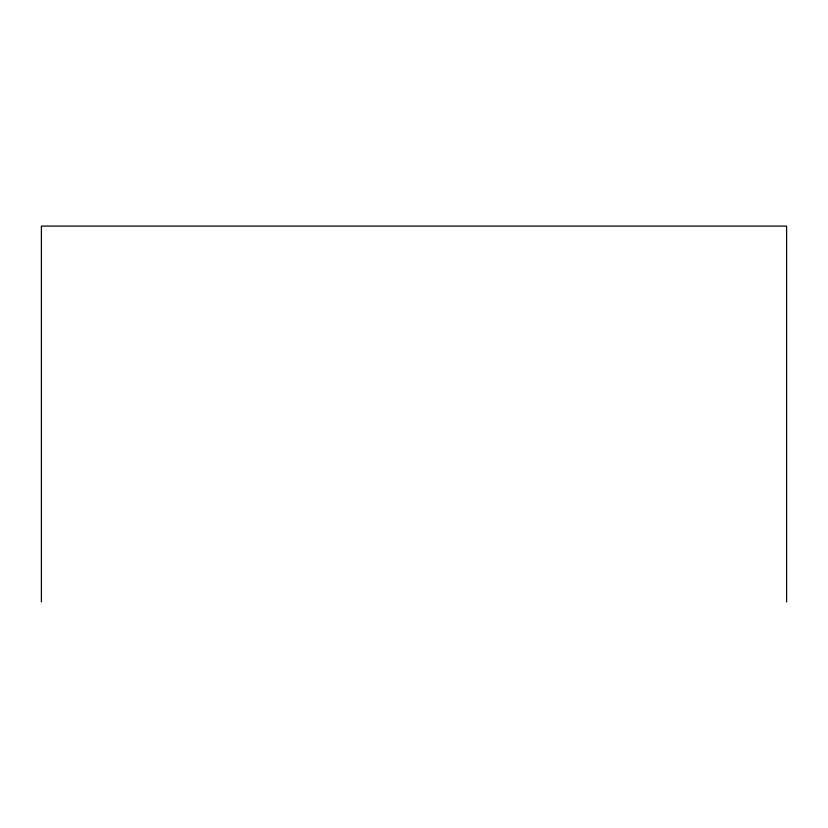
<?xml version="1.0" encoding="UTF-8"?>
<svg xmlns="http://www.w3.org/2000/svg" width="828" height="828" viewBox="0 0 828 828"><rect width="100%" height="100%" fill="white"/><g stroke="black" fill="none" stroke-linecap="round" stroke-linejoin="round"><path stroke-width="1.24" d="M786.6 601.904L786.6 226.096L41.4 226.096L41.4 601.904"/></g></svg>
